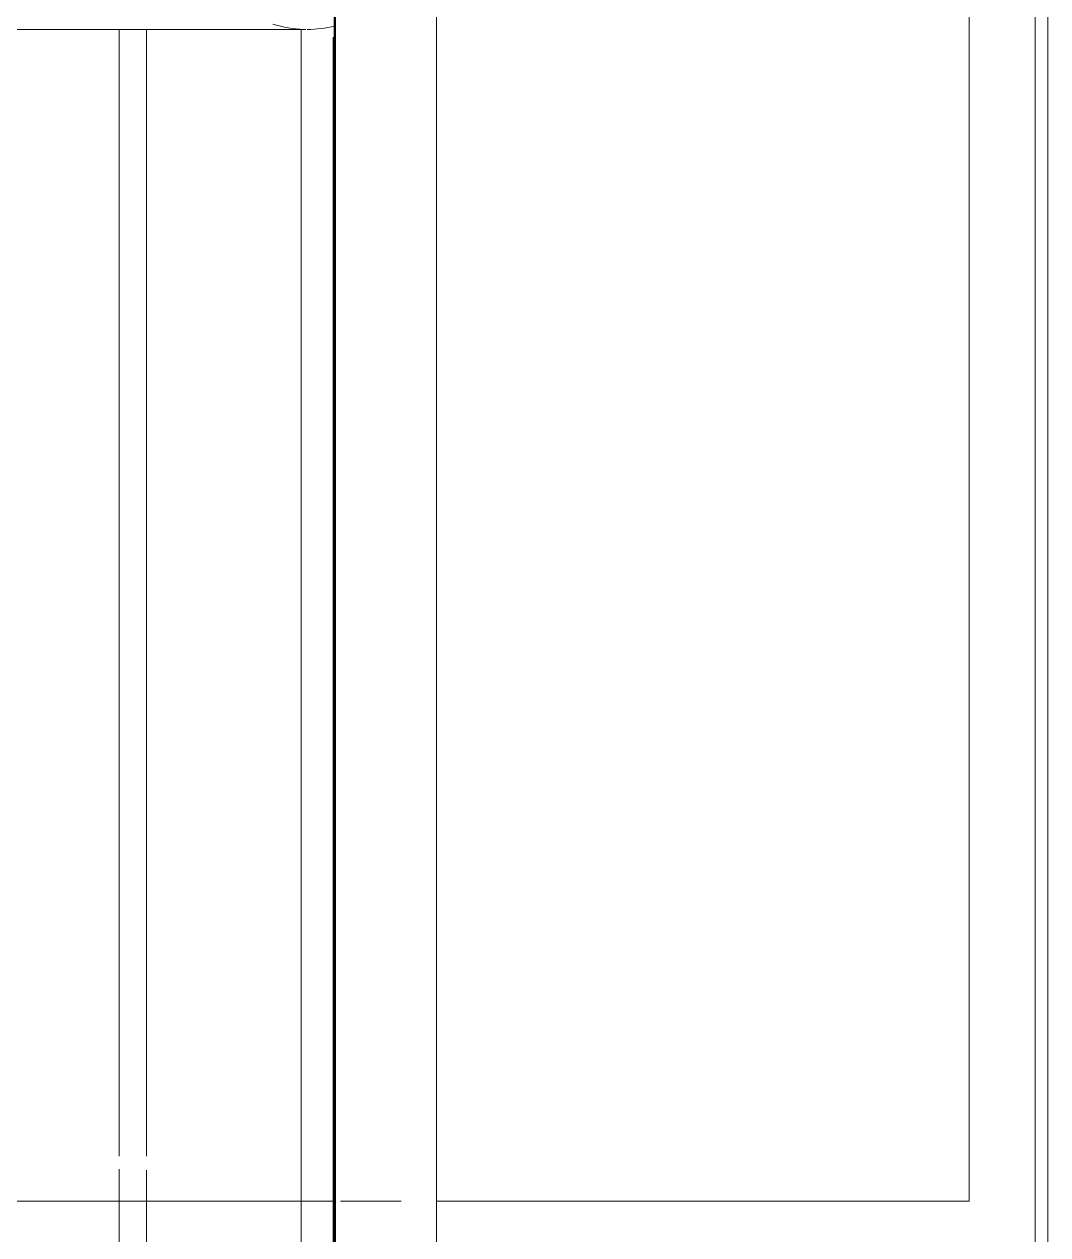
# Model space of a CAD drawing. Header units: inches. Extents: x -4235 to -464, y 9767 to 12347.
# Drawn here: x -3861.486 to -3858.974, y 10628.93 to 10631.9 of the extents above; entities that cross this region are included whole.
import ezdxf

# ---------------------------------------------------------------- set-up
doc = ezdxf.new("R2010")
doc.units = ezdxf.units.IN
doc.header["$MEASUREMENT"] = 0
doc.linetypes.add('Dash 1_16_', pattern=[0.125, 0.0625, -0.0625])
for name, color, linetype, lineweight in [('A-WALL', 113, 'Continuous', 13), ('A-WALL-5', 113, 'Continuous', 9), ('A-WALL-6', 113, 'Continuous', 50), ('C-PROP-LINE-1', 91, 'Dash 1_16_', 50)]:
    doc.layers.add(name, color=color, linetype=linetype, lineweight=lineweight)

# ---------------------------------------------------------------- blocks, each defined once
blk = doc.blocks.new('Basic Wall _ EXT - FIBER CEMENT - LARGE - ___-2162461-BACKGROUND - RCP - 3RD FLOOR')
at = {"layer": 'A-WALL-5'}
for p, q in [((-3859.005, 10666.3269), (-3859.005, 10626.8011)), ((-3859.005, 10666.3269), (-3859.005, 10626.8011)), ((-3858.9737, 10626.8011), (-3858.9737, 10666.3269)), ((-3858.9737, 10666.3269), (-3858.9737, 10626.8011))]:
    blk.add_line(p, q, dxfattribs=at)
blk = doc.blocks.new('Basic Wall _ EXT - FIBER CEMENT - SMALL - ___-2145935-BACKGROUND - RCP - 3RD FLOOR')
at = {"layer": 'A-WALL-5'}
for p, q in [((-3861.2526, 10631.8875), (-3861.2526, 10629.1231)), ((-3861.1857, 10631.8874), (-3861.1857, 10629.1231)), ((-3860.8064, 10631.8874), (-3860.8064, 10629.0124)), ((-3860.7276, 10631.8681), (-3860.7276, 10629.0124)), ((-3860.7276, 10631.8681), (-3860.7276, 10629.0124)), ((-3861.2526, 10629.091), (-3861.2526, 10629.0124)), ((-3861.1857, 10629.0885), (-3861.1857, 10629.0124)), ((-3861.2526, 10629.0124), (-3861.2526, 10358.1894)), ((-3861.1857, 10629.0124), (-3861.1857, 10358.1894)), ((-3860.8064, 10629.0124), (-3860.8064, 10626.8011)), ((-3860.7276, 10629.0124), (-3860.7276, 10626.8011)), ((-3860.7276, 10629.0124), (-3860.7276, 10626.8011))]:
    blk.add_line(p, q, dxfattribs=at)
blk = doc.blocks.new('Walls 60 - Walls 1-2574721-BACKGROUND - RCP - 3RD FLOOR')
at = {"layer": 'A-WALL-5'}
for p, q in [((-3859.1667, 10630.6374), (-3859.1667, 10633.8874)), ((-3859.1667, 10632.2624), (-3859.1667, 10629.4478)), ((-3860.7948, 10631.8874), (-3861.5915, 10631.8874)), ((-3859.1667, 10629.1231), (-3859.1667, 10630.6374)), ((-3859.1667, 10629.4478), (-3859.1667, 10629.1231)), ((-3859.1667, 10629.1231), (-3859.1667, 10629.0124)), ((-3859.1667, 10629.0124), (-3859.1667, 10629.1231)), ((-3860.7237, 10629.0124), (-3861.5915, 10629.0124)), ((-3860.5605, 10629.0124), (-3860.7098, 10629.0124)), ((-3859.1667, 10629.0124), (-3860.4737, 10629.0124))]:
    blk.add_line(p, q, dxfattribs=at)
for start_param, end_param in [(2.879936, 3.119324), (3.141593, 3.352114)]:
    blk.add_ellipse((-3860.7915, 10632.2624), major_axis=(0, 0.375), ratio=0.86769, start_param=start_param, end_param=end_param, dxfattribs=at)
blk = doc.blocks.new('Family - ___-2835860-BACKGROUND - RCP - 3RD FLOOR')
at = {"layer": 'C-PROP-LINE-1'}
blk.add_line((-3860.7237, 9980.1894), (-3860.7237, 11434.3894), dxfattribs=at)
blk = doc.blocks.new('Family - ___-2835932-BACKGROUND - RCP - 3RD FLOOR')
at = {"layer": 'C-PROP-LINE-1'}
blk.add_line((-3860.7237, 9980.1894), (-3860.7237, 12118.5894), dxfattribs=at)

msp = doc.modelspace()

# ---------------------------------------------------------------- linework, layer by layer
at = {"layer": 'A-WALL'}
for p, q in [((-3860.4737, 10626.8011), (-3860.4737, 10666.3269)), ((-3858.9737, 10626.8011), (-3858.9737, 10666.3269))]:
    msp.add_line(p, q, dxfattribs=at)
at = {"layer": 'A-WALL-6'}
msp.add_line((-3860.7237, 10626.8011), (-3860.7237, 10666.3269), dxfattribs=at)

# ---------------------------------------------------------------- block references
at = {"layer": 'A-WALL-5'}
for name in ['Basic Wall _ EXT - FIBER CEMENT - SMALL - ___-2145935-BACKGROUND - RCP - 3RD FLOOR', 'Basic Wall _ EXT - FIBER CEMENT - LARGE - ___-2162461-BACKGROUND - RCP - 3RD FLOOR', 'Walls 60 - Walls 1-2574721-BACKGROUND - RCP - 3RD FLOOR']:
    msp.add_blockref(name, (0, 0), dxfattribs=at)
at = {"layer": 'C-PROP-LINE-1'}
for name in ['Family - ___-2835860-BACKGROUND - RCP - 3RD FLOOR', 'Family - ___-2835932-BACKGROUND - RCP - 3RD FLOOR']:
    msp.add_blockref(name, (0, 0), dxfattribs=at)

doc.saveas('drawing.dxf')
